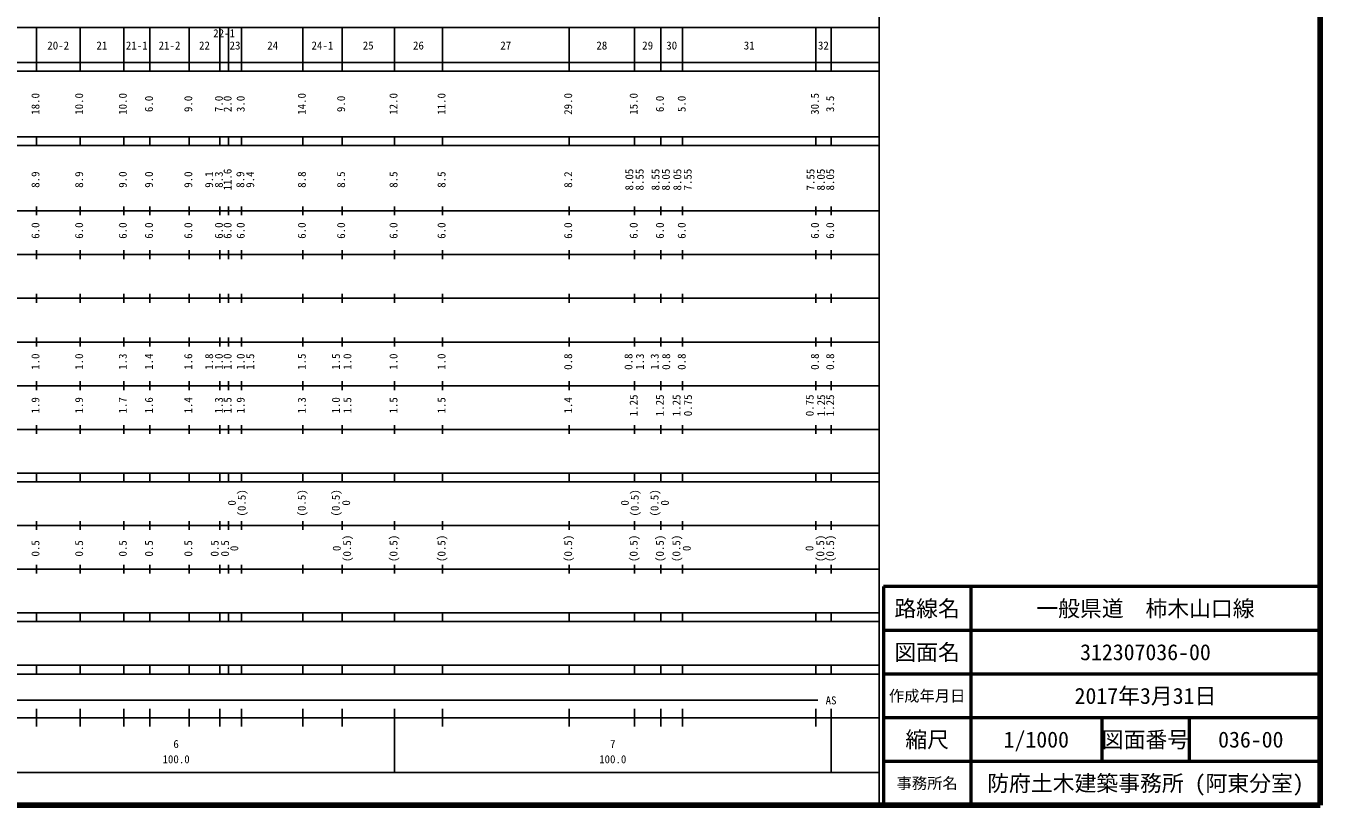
# Model space of a CAD drawing. Units: millimetres on the paper. Extents: x 40 to 680, y 20 to 380.
# Drawn here: x 383.6 to 680, y 20 to 198.4 of the extents above; entities that cross this region are included whole.
import ezdxf
from ezdxf.enums import TextEntityAlignment as Align

# ---------------------------------------------------------------- set-up
doc = ezdxf.new("R2010")
doc.units = ezdxf.units.MM
for name, color, linetype, lineweight in [('M-TTL', 2, 'Continuous', 140), ('M-TTL-BAND', 7, 'Continuous', 25), ('M-TTL-FRAM', 2, 'Continuous', 50), ('M-TTL-LINE', 7, 'Continuous', 50)]:
    doc.layers.add(name, color=color, linetype=linetype, lineweight=lineweight)
doc.layers.add('M-TTL-TXT', color=7, linetype='Continuous')
doc.styles.add('ＭＳ ゴシック', font='')
doc.styles.get('ＭＳ ゴシック').set_extended_font_data('MS Gothic')

msp = doc.modelspace()

# ---------------------------------------------------------------- linework, layer by layer
at = {"layer": 'M-TTL'}
for p, q in [((680, 20), (680, 380)), ((40, 20), (680, 20))]:
    msp.add_line(p, q, dxfattribs=at)
at = {"layer": 'M-TTL-BAND'}
for p, q in [((579, 20), (579, 370)), ((68, 198), (579, 198)), ((386, 188), (386, 198)), ((396, 188), (396, 198)), ((406, 188), (406, 198)), ((412, 188), (412, 198)), ((421, 188), (421, 198)), ((428, 188), (428, 198)), ((430, 188), (430, 198)), ((433, 188), (433, 198)), ((447, 188), (447, 198)), ((456, 188), (456, 198)), ((468, 188), (468, 198)), ((479, 188), (479, 198)), ((508, 188), (508, 198)), ((523, 188), (523, 198)), ((529, 188), (529, 198)), ((534, 188), (534, 198)), ((564.5, 188), (564.5, 198)), ((568, 188), (568, 198)), ((40, 190), (579, 190)), ((40, 188), (579, 188)), ((40, 173), (579, 173)), ((386, 171), (386, 173)), ((396, 171), (396, 173)), ((406, 171), (406, 173)), ((412, 171), (412, 173)), ((421, 171), (421, 173)), ((428, 171), (428, 173)), ((430, 171), (430, 173)), ((433, 171), (433, 173)), ((447, 171), (447, 173)), ((456, 171), (456, 173)), ((468, 171), (468, 173)), ((479, 171), (479, 173)), ((508, 171), (508, 173)), ((523, 171), (523, 173)), ((529, 171), (529, 173)), ((534, 171), (534, 173)), ((564.5, 171), (564.5, 173)), ((568, 171), (568, 173)), ((40, 171), (579, 171)), ((40, 156), (579, 156)), ((386, 155), (386, 157)), ((396, 155), (396, 157)), ((406, 155), (406, 157)), ((412, 155), (412, 157)), ((421, 155), (421, 157)), ((428, 155), (428, 157)), ((430, 155), (430, 157)), ((433, 155), (433, 157)), ((447, 155), (447, 157)), ((456, 155), (456, 157)), ((468, 155), (468, 157)), ((479, 155), (479, 157)), ((508, 155), (508, 157)), ((523, 155), (523, 157)), ((529, 155), (529, 157)), ((534, 155), (534, 157)), ((564.5, 155), (564.5, 157)), ((568, 155), (568, 157)), ((46, 146), (579, 146)), ((386, 145), (386, 147)), ((396, 145), (396, 147)), ((406, 145), (406, 147)), ((412, 145), (412, 147)), ((421, 145), (421, 147)), ((428, 145), (428, 147)), ((430, 145), (430, 147)), ((433, 145), (433, 147)), ((447, 145), (447, 147)), ((456, 145), (456, 147)), ((468, 145), (468, 147)), ((479, 145), (479, 147)), ((508, 145), (508, 147)), ((523, 145), (523, 147)), ((529, 145), (529, 147)), ((534, 145), (534, 147)), ((564.5, 145), (564.5, 147)), ((568, 145), (568, 147)), ((386, 135), (386, 137)), ((396, 135), (396, 137)), ((406, 135), (406, 137)), ((412, 135), (412, 137)), ((421, 135), (421, 137)), ((428, 135), (428, 137)), ((430, 135), (430, 137)), ((433, 135), (433, 137)), ((447, 135), (447, 137)), ((456, 135), (456, 137)), ((468, 135), (468, 137)), ((479, 135), (479, 137)), ((508, 135), (508, 137)), ((523, 135), (523, 137)), ((529, 135), (529, 137)), ((534, 135), (534, 137)), ((564.5, 135), (564.5, 137)), ((568, 135), (568, 137)), ((52, 136), (579, 136)), ((46, 126), (579, 126)), ((386, 125), (386, 127)), ((396, 125), (396, 127)), ((406, 125), (406, 127)), ((412, 125), (412, 127)), ((421, 125), (421, 127)), ((428, 125), (428, 127)), ((430, 125), (430, 127)), ((433, 125), (433, 127)), ((447, 125), (447, 127)), ((456, 125), (456, 127)), ((468, 125), (468, 127)), ((479, 125), (479, 127)), ((508, 125), (508, 127)), ((523, 125), (523, 127)), ((529, 125), (529, 127)), ((534, 125), (534, 127)), ((564.5, 125), (564.5, 127)), ((568, 125), (568, 127)), ((52, 116), (579, 116)), ((386, 115), (386, 117)), ((396, 115), (396, 117)), ((406, 115), (406, 117)), ((412, 115), (412, 117)), ((421, 115), (421, 117)), ((428, 115), (428, 117)), ((430, 115), (430, 117)), ((433, 115), (433, 117)), ((447, 115), (447, 117)), ((456, 115), (456, 117)), ((468, 115), (468, 117)), ((479, 115), (479, 117)), ((508, 115), (508, 117)), ((523, 115), (523, 117)), ((529, 115), (529, 117)), ((534, 115), (534, 117)), ((564.5, 115), (564.5, 117)), ((568, 115), (568, 117)), ((386, 105), (386, 107)), ((396, 105), (396, 107)), ((406, 105), (406, 107)), ((412, 105), (412, 107)), ((421, 105), (421, 107)), ((428, 105), (428, 107)), ((430, 105), (430, 107)), ((433, 105), (433, 107)), ((447, 105), (447, 107)), ((456, 105), (456, 107)), ((468, 105), (468, 107)), ((479, 105), (479, 107)), ((508, 105), (508, 107)), ((523, 105), (523, 107)), ((529, 105), (529, 107)), ((534, 105), (534, 107)), ((564.5, 105), (564.5, 107)), ((568, 105), (568, 107)), ((46, 106), (579, 106)), ((40, 96), (579, 96)), ((386, 94), (386, 96)), ((396, 94), (396, 96)), ((406, 94), (406, 96)), ((412, 94), (412, 96)), ((421, 94), (421, 96)), ((428, 94), (428, 96)), ((430, 94), (430, 96)), ((433, 94), (433, 96)), ((447, 94), (447, 96)), ((456, 94), (456, 96)), ((468, 94), (468, 96)), ((479, 94), (479, 96)), ((508, 94), (508, 96)), ((523, 94), (523, 96)), ((529, 94), (529, 96)), ((534, 94), (534, 96)), ((564.5, 94), (564.5, 96)), ((568, 94), (568, 96)), ((40, 94), (579, 94)), ((49, 84), (579, 84)), ((386, 83), (386, 85)), ((396, 83), (396, 85)), ((406, 83), (406, 85)), ((412, 83), (412, 85)), ((421, 83), (421, 85)), ((428, 83), (428, 85)), ((430, 83), (430, 85)), ((433, 83), (433, 85)), ((447, 83), (447, 85)), ((456, 83), (456, 85)), ((468, 83), (468, 85)), ((479, 83), (479, 85)), ((508, 83), (508, 85)), ((523, 83), (523, 85)), ((529, 83), (529, 85)), ((534, 83), (534, 85)), ((564.5, 83), (564.5, 85)), ((568, 83), (568, 85)), ((386, 73), (386, 75)), ((396, 73), (396, 75)), ((406, 73), (406, 75)), ((412, 73), (412, 75)), ((421, 73), (421, 75)), ((428, 73), (428, 75)), ((430, 73), (430, 75)), ((433, 73), (433, 75)), ((447, 73), (447, 75)), ((456, 73), (456, 75)), ((468, 73), (468, 75)), ((479, 73), (479, 75)), ((508, 73), (508, 75)), ((523, 73), (523, 75)), ((529, 73), (529, 75)), ((534, 73), (534, 75)), ((564.5, 73), (564.5, 75)), ((568, 73), (568, 75)), ((40, 74), (579, 74)), ((40, 64), (579, 64)), ((386, 62), (386, 64)), ((396, 62), (396, 64)), ((406, 62), (406, 64)), ((412, 62), (412, 64)), ((421, 62), (421, 64)), ((428, 62), (428, 64)), ((430, 62), (430, 64)), ((433, 62), (433, 64)), ((447, 62), (447, 64)), ((456, 62), (456, 64)), ((468, 62), (468, 64)), ((479, 62), (479, 64)), ((508, 62), (508, 64)), ((523, 62), (523, 64)), ((529, 62), (529, 64)), ((534, 62), (534, 64)), ((564.5, 62), (564.5, 64)), ((568, 62), (568, 64)), ((40, 62), (579, 62)), ((40, 52), (579, 52)), ((386, 50), (386, 52)), ((396, 50), (396, 52)), ((406, 50), (406, 52)), ((412, 50), (412, 52)), ((421, 50), (421, 52)), ((428, 50), (428, 52)), ((430, 50), (430, 52)), ((433, 50), (433, 52)), ((447, 50), (447, 52)), ((456, 50), (456, 52)), ((468, 50), (468, 52)), ((479, 50), (479, 52)), ((508, 50), (508, 52)), ((523, 50), (523, 52)), ((529, 50), (529, 52)), ((534, 50), (534, 52)), ((564.5, 50), (564.5, 52)), ((568, 50), (568, 52)), ((40, 50), (579, 50)), ((71, 44), (565, 44)), ((386, 38), (386, 42)), ((396, 38), (396, 42)), ((406, 38), (406, 42)), ((412, 38), (412, 42)), ((421, 38), (421, 42)), ((428, 38), (428, 42)), ((433, 38), (433, 42)), ((447, 38), (447, 42)), ((456, 38), (456, 42)), ((468, 27.5), (468, 42)), ((479, 38), (479, 42)), ((508, 38), (508, 42)), ((523, 38), (523, 42)), ((529, 38), (529, 42)), ((534, 38), (534, 42)), ((564.5, 38), (564.5, 42)), ((568, 27.5), (568, 42)), ((40, 40), (579, 40)), ((68, 27.5), (579, 27.5))]:
    msp.add_line(p, q, dxfattribs=at)
at = {"layer": 'M-TTL-FRAM'}
for p, q in [((680, 70), (580, 70)), ((580, 70), (580, 20))]:
    msp.add_line(p, q, dxfattribs=at)
at = {"layer": 'M-TTL-LINE'}
for p, q in [((600, 70), (600, 20)), ((680, 60), (580, 60)), ((680, 50), (580, 50)), ((680, 40), (580, 40)), ((630, 40), (630, 30)), ((650, 40), (650, 30)), ((680, 30), (580, 30))]:
    msp.add_line(p, q, dxfattribs=at)

# ---------------------------------------------------------------- texts
at = {"layer": 'M-TTL-BAND', "style": 'ＭＳ ゴシック'}
for s, p in [('22-1', (429, 195.212)), ('20-2', (391, 192.405)), ('21', (401, 192.405)), ('21-1', (409, 192.405)), ('21-2', (416.5, 192.405)), ('22', (424.5, 192.405)), ('23', (431.5, 192.405)), ('24', (440.128, 192.405)), ('24-1', (451.514, 192.405)), ('25', (462, 192.405)), ('26', (473.5, 192.405)), ('27', (493.5, 192.405)), ('28', (515.5, 192.405)), ('29', (526, 192.405)), ('30', (531.5, 192.405)), ('31', (549.25, 192.405)), ('32', (566.25, 192.405)), ('AS', (568, 42.5)), ('6', (418, 32.523)), ('7', (518, 32.523)), ('100.0', (418, 29.033)), ('100.0', (518, 29.033))]:
    msp.add_text(s, height=1.833, dxfattribs=at).set_placement(p, align=Align.BOTTOM_CENTER)
for s, p in [('18.0', (387.247, 180.5)), ('10.0', (397.247, 180.5)), ('10.0', (407.247, 180.5)), ('6.0', (413.247, 180.5)), ('9.0', (422.247, 180.5)), ('7.0', (429.247, 180.5)), ('2.0', (431.247, 180.5)), ('3.0', (434.247, 180.5)), ('14.0', (448.247, 180.5)), ('9.0', (457.247, 180.5)), ('12.0', (469.247, 180.5)), ('11.0', (480.247, 180.5)), ('29.0', (509.247, 180.5)), ('15.0', (524.247, 180.5)), ('6.0', (530.247, 180.5)), ('5.0', (535.247, 180.5)), ('30.5', (565.747, 180.5)), ('3.5', (569.247, 180.5)), ('8.9', (387.247, 163.174)), ('8.9', (397.247, 163.174)), ('9.0', (407.247, 163.174)), ('9.0', (413.247, 163.174)), ('9.0', (422.247, 163.174)), ('9.1', (427.024, 163.174)), ('8.3', (429.247, 163.174)), ('11.6', (431.247, 163.174)), ('8.9', (434.166, 163.174)), ('9.4', (436.423, 163.174)), ('8.8', (448.247, 163.174)), ('8.5', (457.247, 163.174)), ('8.5', (469.247, 163.174)), ('8.5', (480.247, 163.174)), ('8.2', (509.247, 163.174)), ('8.05', (523.247, 163.174)), ('8.55', (525.617, 163.174)), ('8.55', (529.247, 163.174)), ('8.05', (531.617, 163.174)), ('8.05', (534.247, 163.174)), ('7.55', (536.617, 163.174)), ('7.55', (564.747, 163.174)), ('8.05', (567.117, 163.174)), ('8.05', (569.247, 163.174)), ('6.0', (387.247, 151.5)), ('6.0', (397.247, 151.5)), ('6.0', (407.247, 151.5)), ('6.0', (413.247, 151.5)), ('6.0', (422.247, 151.5)), ('6.0', (429.247, 151.5)), ('6.0', (431.247, 151.5)), ('6.0', (434.247, 151.5)), ('6.0', (448.247, 151.5)), ('6.0', (457.247, 151.5)), ('6.0', (469.247, 151.5)), ('6.0', (480.247, 151.5)), ('6.0', (509.247, 151.5)), ('6.0', (524.247, 151.5)), ('6.0', (530.247, 151.5)), ('6.0', (535.247, 151.5)), ('6.0', (565.747, 151.5)), ('6.0', (569.247, 151.5)), ('1.0', (387.247, 121.5)), ('1.0', (397.247, 121.5)), ('1.3', (407.247, 121.5)), ('1.4', (413.247, 121.5)), ('1.6', (422.247, 121.5)), ('1.8', (427.024, 121.5)), ('1.0', (429.247, 121.5)), ('1.0', (431.247, 121.5)), ('1.0', (434.247, 121.5)), ('1.5', (436.435, 121.5)), ('1.5', (448.247, 121.5)), ('1.5', (456.064, 121.5)), ('1.0', (458.691, 121.5)), ('1.0', (469.247, 121.5)), ('1.0', (480.247, 121.5)), ('0.8', (509.247, 121.5)), ('0.8', (523.064, 121.5)), ('1.3', (525.691, 121.5)), ('1.3', (529.064, 121.5)), ('0.8', (531.691, 121.5)), ('0.8', (535.247, 121.5)), ('0.8', (565.747, 121.5)), ('0.8', (569.247, 121.5)), ('1.9', (387.247, 111.5)), ('1.9', (397.247, 111.5)), ('1.7', (407.247, 111.5)), ('1.6', (413.247, 111.5)), ('1.4', (422.247, 111.5)), ('1.3', (429.247, 111.5)), ('1.5', (431.247, 111.5)), ('1.9', (434.247, 111.5)), ('1.3', (448.247, 111.5)), ('1.0', (456.064, 111.5)), ('1.5', (458.691, 111.5)), ('1.5', (469.247, 111.5)), ('1.5', (480.247, 111.5)), ('1.4', (509.247, 111.5)), ('1.25', (524.247, 111.5)), ('1.25', (530.247, 111.5)), ('1.25', (534.064, 111.5)), ('0.75', (536.691, 111.5)), ('0.75', (564.564, 111.5)), ('1.25', (567.191, 111.5)), ('1.25', (569.247, 111.5)), ('(0.5)', (434.486, 89.174)), ('(0.5)', (448.238, 89.174)), ('(0.5)', (456.031, 89.174)), ('(0.5)', (524.486, 89.174)), ('(0.5)', (529.031, 89.174)), ('0', (432.221, 89.174)), ('0', (458.401, 89.174)), ('0', (522.221, 89.174)), ('0', (531.401, 89.174)), ('0.5', (387.247, 78.764)), ('0.5', (397.247, 78.764)), ('0.5', (407.247, 78.764)), ('0.5', (413.247, 78.764)), ('0.5', (422.247, 78.764)), ('0.5', (428.292, 78.764)), ('0.5', (430.668, 78.764)), ('(0.5)', (458.617, 78.764)), ('(0.5)', (469.247, 78.764)), ('(0.5)', (480.247, 78.764)), ('(0.5)', (509.247, 78.764)), ('(0.5)', (524.247, 78.764)), ('(0.5)', (530.247, 78.764)), ('(0.5)', (534.031, 78.764)), ('(0.5)', (566.986, 78.764)), ('(0.5)', (569.247, 78.764)), ('0', (432.775, 78.764)), ('0', (456.247, 78.764)), ('0', (536.401, 78.764)), ('0', (564.505, 78.764))]:
    msp.add_text(s, height=1.833, rotation=90, dxfattribs=at).set_placement(p, align=Align.BOTTOM_CENTER)
at = {"layer": 'M-TTL-TXT', "style": 'ＭＳ ゴシック'}
for s, height, p in [('路線名', 3.666, (590, 65)), ('路線名', 3.666, (590, 65)), ('一般県道\u3000柿木山口線', 3.666, (640, 65)), ('図面名', 3.666, (590, 55)), ('図面名', 3.666, (590, 55)), ('312307036-00', 3.666, (640, 55)), ('作成年月日', 2.566, (590, 45)), ('作成年月日', 2.566, (590, 45)), ('2017年3月31日', 3.666, (640, 45)), ('縮尺', 3.666, (590, 35)), ('縮尺', 3.666, (590, 35)), ('1/1000', 3.666, (615, 35)), ('図面番号', 3.666, (640, 35)), ('図面番号', 3.666, (640, 35)), ('036-00', 3.666, (664.125, 35)), ('防府土木建築事務所 (阿東分室)', 3.666, (640, 25)), ('事務所名', 2.566, (590, 25)), ('事務所名', 2.566, (590, 25))]:
    msp.add_text(s, height=height, dxfattribs=at).set_placement(p, align=Align.MIDDLE_CENTER)

doc.saveas('drawing.dxf')
